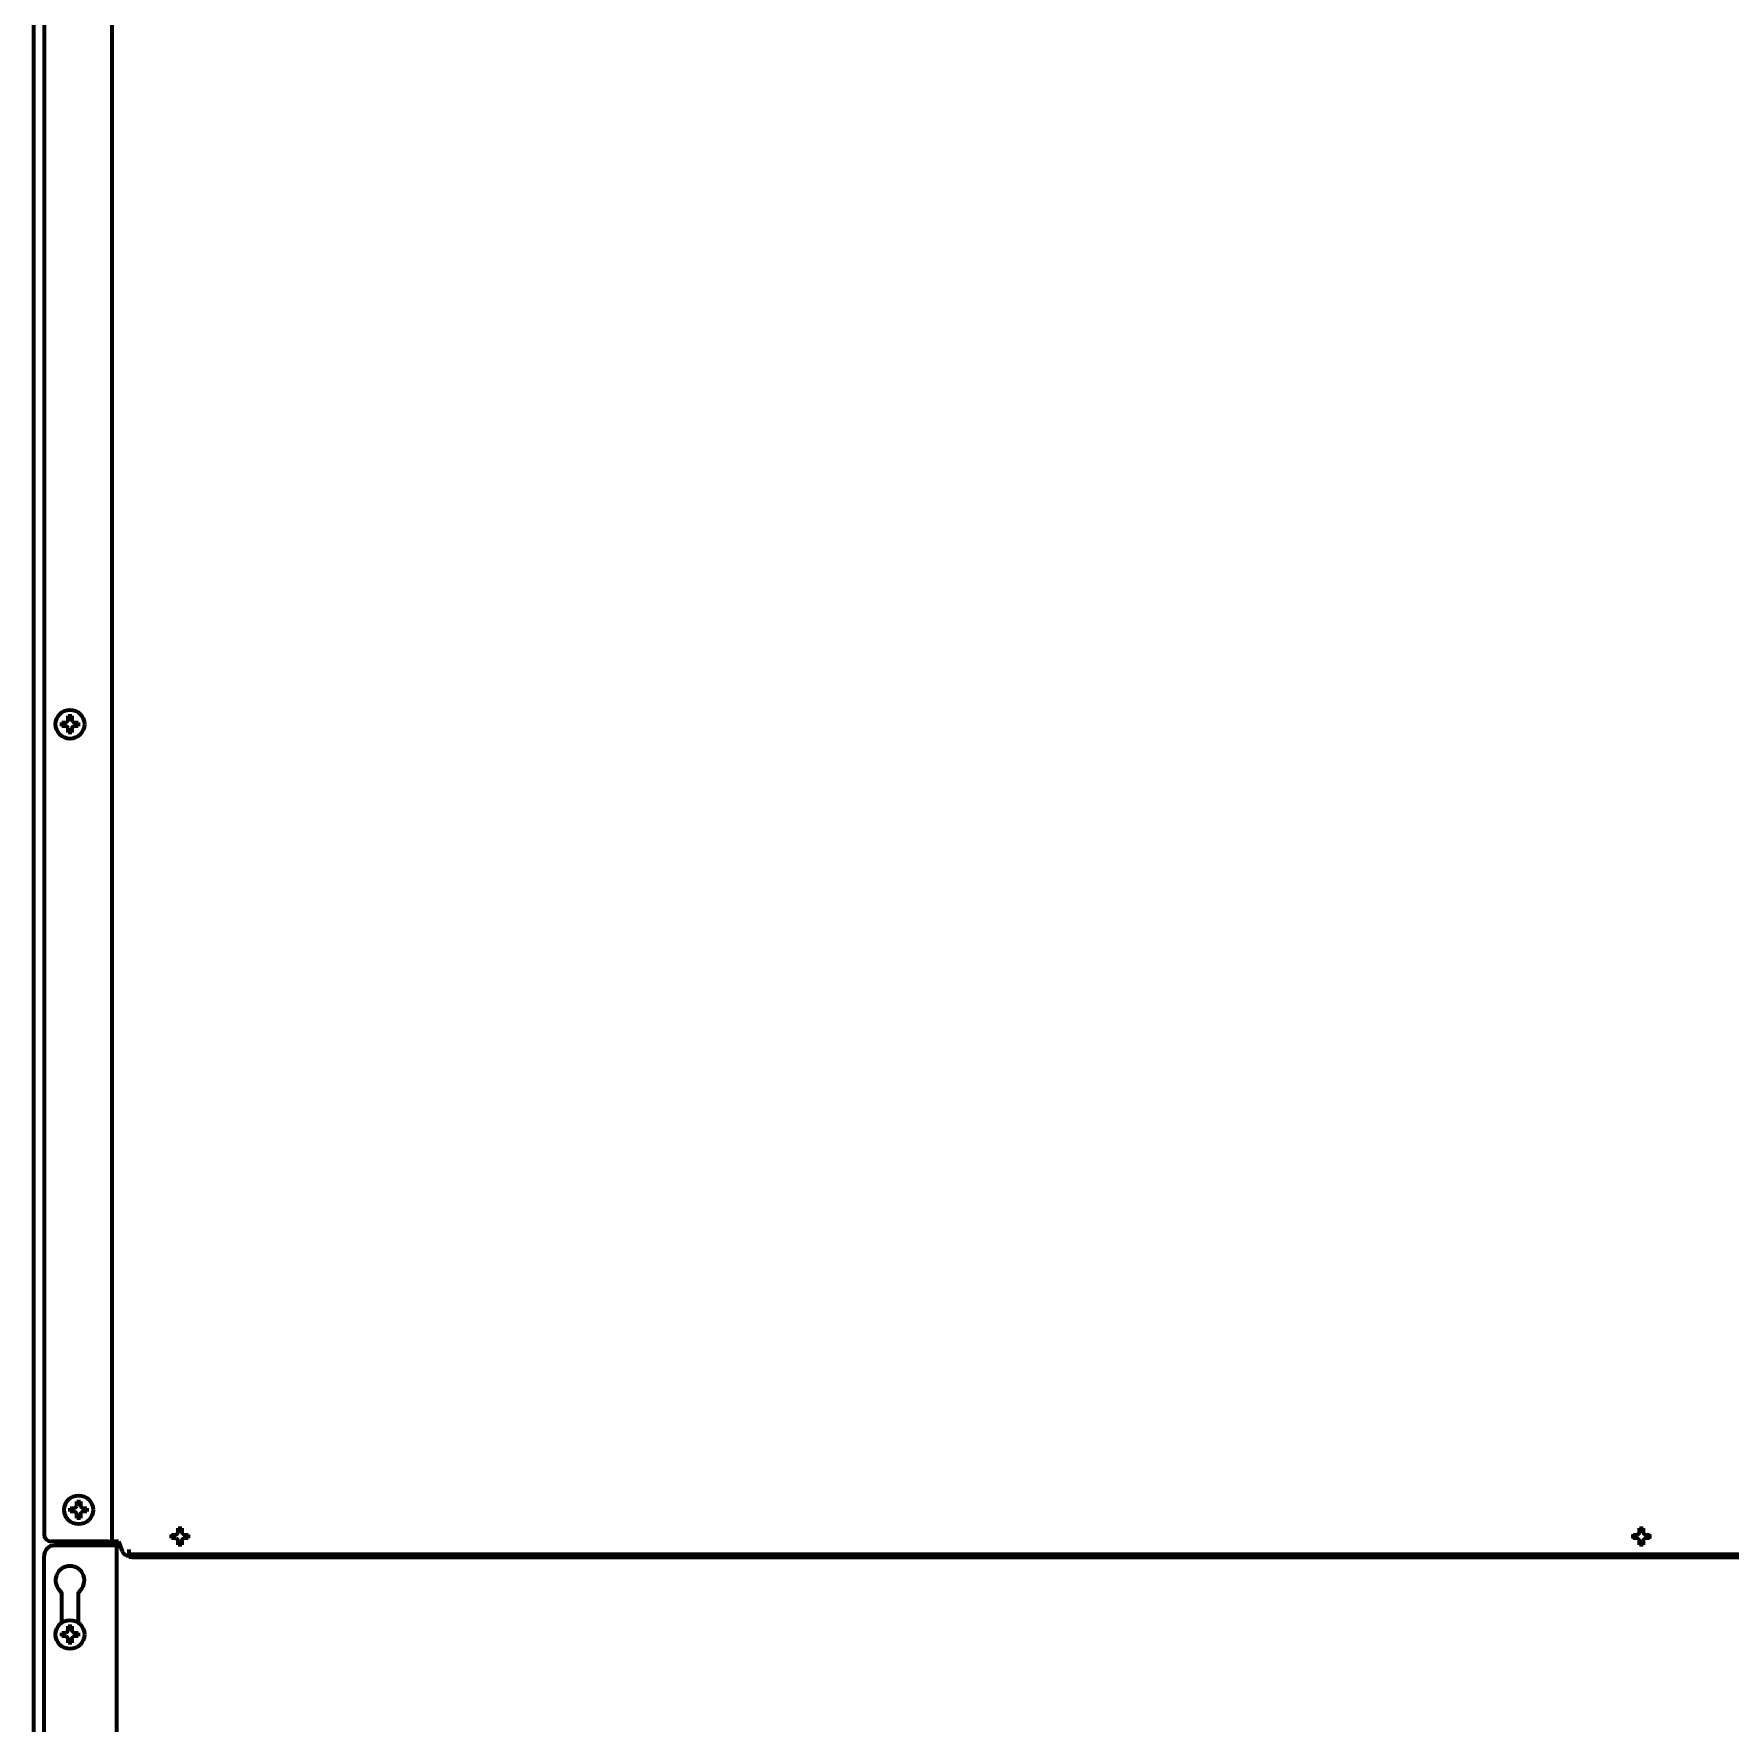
# Model space of a CAD drawing. Header units: inches. Extents: x 904 to 7172, y 213 to 5528.
# Drawn here: x 6243.6 to 6714.3, y 2326.9 to 2795.7 of the extents above; entities that cross this region are included whole.
import ezdxf

# ---------------------------------------------------------------- set-up
doc = ezdxf.new("R2010")
doc.units = ezdxf.units.IN

msp = doc.modelspace()

# ---------------------------------------------------------------- linework, layer by layer
at = {"linetype": 'Continuous', "lineweight": 70}
for p, q in [((6243.64, 2038.72), (6243.64, 3690.24)), ((6246.44, 3680.3), (6246.44, 2379.32)), ((6265.34, 2377.32), (6265.34, 3675.37)), ((6251.34, 2604.12), (6251.34, 2604.62)), ((6251.34, 2603.62), (6251.34, 2604.12)), ((6255.94, 2604.62), (6255.94, 2604.12)), ((6255.94, 2604.12), (6255.94, 2603.62)), ((6253.74, 2386.12), (6253.74, 2386.62)), ((6253.74, 2385.62), (6253.74, 2386.12)), ((6258.34, 2386.62), (6258.34, 2386.12)), ((6258.34, 2386.12), (6258.34, 2385.62)), ((6264.34, 2377.32), (6248.44, 2377.32)), ((6264.34, 2377.32), (6265.34, 2377.32)), ((6267.14, 2377.32), (6265.34, 2377.32)), ((6266.64, 2059.72), (6266.64, 2377.32)), ((6267.14, 2377.32), (6268.12, 2374.64)), ((6281.84, 2378.72), (6281.84, 2379.22)), ((6281.84, 2378.22), (6281.84, 2378.72)), ((6286.44, 2379.22), (6286.44, 2378.72)), ((6286.44, 2378.72), (6286.44, 2378.22)), ((6687.34, 2378.72), (6687.34, 2379.22)), ((6687.34, 2378.22), (6687.34, 2378.72)), ((6691.94, 2379.22), (6691.94, 2378.72)), ((6691.94, 2378.72), (6691.94, 2378.22)), ((6246.44, 2064.52), (6246.44, 2373.22)), ((6265.64, 2376.22), (6249.44, 2376.22)), ((6266.64, 2376.22), (6265.64, 2376.22)), ((6269.99, 2375.06), (6269.99, 2374.06)), ((6269.99, 2374.06), (6269.99, 2373.88)), ((6269.99, 2373.88), (6269.99, 2373.08)), ((6272.99, 2373.77), (7106.28, 2373.77)), ((6272.99, 2372.97), (7106.28, 2372.97)), ((6251.39, 2354.83), (6251.39, 2362.72)), ((6255.89, 2362.72), (6255.89, 2354.83)), ((6251.34, 2351.52), (6251.34, 2352.02)), ((6251.34, 2351.02), (6251.34, 2351.52)), ((6255.94, 2352.02), (6255.94, 2351.52)), ((6255.94, 2351.52), (6255.94, 2351.02))]:
    msp.add_line(p, q, dxfattribs=at)
for centre in [(6253.64, 2604.12), (6256.04, 2386.12), (6253.64, 2351.52)]:
    msp.add_circle(centre, 4, dxfattribs=at)
for centre, radius, start, end in [((6248.44, 2379.32), 2, 180, 270), ((6284.14, 2378.72), 2.25, 167.0062, 193.1231), ((6284.14, 2378.72), 2.25, 0, 13.0838), ((6284.14, 2378.72), 2.25, 347.1075, 0), ((6689.64, 2378.72), 2.25, 167.0062, 193.1231), ((6689.64, 2378.72), 2.25, 0, 13.0838), ((6689.64, 2378.72), 2.25, 347.1075, 0), ((6249.44, 2373.22), 3, 90, 180), ((6269.99, 2375.32), 2, 200, 270), ((6253.64, 2366.52), 4, 310.5416, 229.4584), ((6250.39, 2362.72), 1, 0, 49.4584), ((6256.89, 2362.72), 1, 130.5416, 180)]:
    msp.add_arc(centre, radius, start, end, dxfattribs=at)
for centre, major_axis, start_param, end_param in [((6272.99, 2373.88), (-3, 0), 0, 1.570796), ((6272.99, 2373.08), (3, 0), 3.141593, 4.712389)]:
    msp.add_ellipse(centre, major_axis=major_axis, ratio=0.034899, start_param=start_param, end_param=end_param, dxfattribs=at)
for points in [[(6251.34, 2604.62), (6251.54, 2604.62), (6251.75, 2604.62), (6252.08, 2604.62), (6252.19, 2604.62), (6252.41, 2604.62), (6252.52, 2604.62), (6252.64, 2604.62)], [(6253.14, 2601.82), (6253.14, 2602.02), (6253.14, 2602.23), (6253.14, 2602.56), (6253.14, 2602.67), (6253.14, 2602.89), (6253.14, 2603.01), (6253.14, 2603.12)], [(6254.14, 2606.42), (6254.14, 2606.22), (6254.14, 2606.01), (6254.14, 2605.68), (6254.14, 2605.57), (6254.14, 2605.35), (6254.14, 2605.24), (6254.14, 2605.12)], [(6255.94, 2603.62), (6255.74, 2603.62), (6255.53, 2603.62), (6255.2, 2603.62), (6255.09, 2603.62), (6254.87, 2603.62), (6254.75, 2603.62), (6254.64, 2603.62)], [(6253.74, 2386.62), (6253.94, 2386.62), (6254.15, 2386.62), (6254.48, 2386.62), (6254.59, 2386.62), (6254.81, 2386.62), (6254.92, 2386.62), (6255.04, 2386.62)], [(6256.54, 2388.42), (6256.54, 2388.22), (6256.54, 2388.01), (6256.54, 2387.68), (6256.54, 2387.57), (6256.54, 2387.35), (6256.54, 2387.24), (6256.54, 2387.12)], [(6255.54, 2383.82), (6255.54, 2384.02), (6255.54, 2384.23), (6255.54, 2384.56), (6255.54, 2384.67), (6255.54, 2384.89), (6255.54, 2385.01), (6255.54, 2385.12)], [(6258.34, 2385.62), (6258.14, 2385.62), (6257.93, 2385.62), (6257.6, 2385.62), (6257.49, 2385.62), (6257.27, 2385.62), (6257.15, 2385.62), (6257.04, 2385.62)], [(6281.84, 2379.22), (6282.04, 2379.22), (6282.25, 2379.22), (6282.58, 2379.22), (6282.69, 2379.22), (6282.91, 2379.22), (6283.02, 2379.22), (6283.14, 2379.22)], [(6283.64, 2376.42), (6283.64, 2376.62), (6283.64, 2376.83), (6283.64, 2377.16), (6283.64, 2377.27), (6283.64, 2377.49), (6283.64, 2377.61), (6283.64, 2377.72)], [(6284.64, 2381.02), (6284.64, 2380.82), (6284.64, 2380.61), (6284.64, 2380.28), (6284.64, 2380.17), (6284.64, 2379.95), (6284.64, 2379.84), (6284.64, 2379.72)], [(6286.44, 2378.22), (6286.24, 2378.22), (6286.03, 2378.22), (6285.7, 2378.22), (6285.59, 2378.22), (6285.37, 2378.22), (6285.25, 2378.22), (6285.14, 2378.22)], [(6687.34, 2379.22), (6687.54, 2379.22), (6687.75, 2379.22), (6688.08, 2379.22), (6688.19, 2379.22), (6688.41, 2379.22), (6688.52, 2379.22), (6688.64, 2379.22)], [(6689.14, 2376.42), (6689.14, 2376.62), (6689.14, 2376.83), (6689.14, 2377.16), (6689.14, 2377.27), (6689.14, 2377.49), (6689.14, 2377.61), (6689.14, 2377.72)], [(6690.14, 2381.02), (6690.14, 2380.82), (6690.14, 2380.61), (6690.14, 2380.28), (6690.14, 2380.17), (6690.14, 2379.95), (6690.14, 2379.84), (6690.14, 2379.72)], [(6691.94, 2378.22), (6691.74, 2378.22), (6691.53, 2378.22), (6691.2, 2378.22), (6691.09, 2378.22), (6690.87, 2378.22), (6690.75, 2378.22), (6690.64, 2378.22)], [(6254.14, 2353.82), (6254.14, 2353.62), (6254.14, 2353.41), (6254.14, 2353.08), (6254.14, 2352.97), (6254.14, 2352.75), (6254.14, 2352.64), (6254.14, 2352.52)], [(6251.34, 2352.02), (6251.54, 2352.02), (6251.75, 2352.02), (6252.08, 2352.02), (6252.19, 2352.02), (6252.41, 2352.02), (6252.52, 2352.02), (6252.64, 2352.02)], [(6253.14, 2349.22), (6253.14, 2349.42), (6253.14, 2349.63), (6253.14, 2349.96), (6253.14, 2350.07), (6253.14, 2350.29), (6253.14, 2350.41), (6253.14, 2350.52)], [(6255.94, 2351.02), (6255.74, 2351.02), (6255.53, 2351.02), (6255.2, 2351.02), (6255.09, 2351.02), (6254.87, 2351.02), (6254.75, 2351.02), (6254.64, 2351.02)]]:
    msp.add_open_spline(points, degree=3, knots=[0, 0, 0, 0, 0.5, 0.5, 0.75, 0.75, 1, 1, 1, 1], dxfattribs=at)
for points in [[(6252.64, 2603.62), (6252.58, 2603.62), (6252.48, 2603.62), (6252.31, 2603.62), (6252.16, 2603.62), (6252, 2603.62), (6251.85, 2603.62), (6251.69, 2603.62), (6251.53, 2603.62), (6251.4, 2603.62), (6251.34, 2603.62)], [(6252.64, 2604.62), (6252.66, 2604.65), (6252.71, 2604.69), (6252.78, 2604.76), (6252.85, 2604.84), (6252.92, 2604.91), (6253, 2604.98), (6253.07, 2605.05), (6253.11, 2605.1), (6253.14, 2605.12)], [(6253.14, 2603.12), (6253.11, 2603.15), (6253.06, 2603.2), (6252.99, 2603.27), (6252.92, 2603.34), (6252.85, 2603.41), (6252.78, 2603.48), (6252.71, 2603.55), (6252.66, 2603.6), (6252.64, 2603.62)], [(6253.14, 2605.12), (6253.14, 2605.18), (6253.14, 2605.28), (6253.14, 2605.45), (6253.14, 2605.6), (6253.14, 2605.76), (6253.14, 2605.91), (6253.14, 2606.07), (6253.14, 2606.23), (6253.14, 2606.36), (6253.14, 2606.42)], [(6253.14, 2606.42), (6253.31, 2606.42), (6253.64, 2606.42), (6253.97, 2606.42), (6254.14, 2606.42)], [(6254.14, 2605.12), (6254.16, 2605.1), (6254.22, 2605.04), (6254.29, 2604.97), (6254.36, 2604.9), (6254.43, 2604.83), (6254.5, 2604.76), (6254.57, 2604.69), (6254.62, 2604.64), (6254.64, 2604.62)], [(6254.64, 2603.62), (6254.61, 2603.6), (6254.57, 2603.55), (6254.5, 2603.48), (6254.42, 2603.41), (6254.35, 2603.34), (6254.28, 2603.26), (6254.21, 2603.19), (6254.16, 2603.15), (6254.14, 2603.12)], [(6254.14, 2603.12), (6254.14, 2603.07), (6254.14, 2602.96), (6254.14, 2602.8), (6254.14, 2602.64), (6254.14, 2602.48), (6254.14, 2602.33), (6254.14, 2602.18), (6254.14, 2602.01), (6254.14, 2601.89), (6254.14, 2601.82)], [(6254.64, 2604.62), (6254.69, 2604.62), (6254.8, 2604.62), (6254.96, 2604.62), (6255.12, 2604.62), (6255.28, 2604.62), (6255.43, 2604.62), (6255.59, 2604.62), (6255.75, 2604.62), (6255.87, 2604.62), (6255.94, 2604.62)], [(6254.14, 2601.82), (6253.97, 2601.82), (6253.64, 2601.82), (6253.31, 2601.82), (6253.14, 2601.82)], [(6255.04, 2386.62), (6255.06, 2386.65), (6255.11, 2386.69), (6255.18, 2386.76), (6255.25, 2386.84), (6255.32, 2386.91), (6255.4, 2386.98), (6255.47, 2387.05), (6255.51, 2387.1), (6255.54, 2387.12)], [(6255.54, 2387.12), (6255.54, 2387.18), (6255.54, 2387.28), (6255.54, 2387.45), (6255.54, 2387.6), (6255.54, 2387.76), (6255.54, 2387.91), (6255.54, 2388.07), (6255.54, 2388.23), (6255.54, 2388.36), (6255.54, 2388.42)], [(6255.54, 2388.42), (6255.71, 2388.42), (6256.04, 2388.42), (6256.37, 2388.42), (6256.54, 2388.42)], [(6256.54, 2387.12), (6256.56, 2387.1), (6256.62, 2387.04), (6256.69, 2386.97), (6256.76, 2386.9), (6256.83, 2386.83), (6256.9, 2386.76), (6256.97, 2386.69), (6257.02, 2386.64), (6257.04, 2386.62)], [(6257.04, 2386.62), (6257.09, 2386.62), (6257.2, 2386.62), (6257.36, 2386.62), (6257.52, 2386.62), (6257.68, 2386.62), (6257.83, 2386.62), (6257.99, 2386.62), (6258.15, 2386.62), (6258.27, 2386.62), (6258.34, 2386.62)], [(6255.04, 2385.62), (6254.98, 2385.62), (6254.88, 2385.62), (6254.71, 2385.62), (6254.56, 2385.62), (6254.4, 2385.62), (6254.25, 2385.62), (6254.09, 2385.62), (6253.93, 2385.62), (6253.8, 2385.62), (6253.74, 2385.62)], [(6255.54, 2385.12), (6255.51, 2385.15), (6255.46, 2385.2), (6255.39, 2385.27), (6255.32, 2385.34), (6255.25, 2385.41), (6255.18, 2385.48), (6255.11, 2385.55), (6255.06, 2385.6), (6255.04, 2385.62)], [(6256.54, 2383.82), (6256.37, 2383.82), (6256.04, 2383.82), (6255.71, 2383.82), (6255.54, 2383.82)], [(6257.04, 2385.62), (6257.01, 2385.6), (6256.97, 2385.55), (6256.9, 2385.48), (6256.82, 2385.41), (6256.75, 2385.34), (6256.68, 2385.26), (6256.61, 2385.19), (6256.56, 2385.15), (6256.54, 2385.12)], [(6256.54, 2385.12), (6256.54, 2385.07), (6256.54, 2384.96), (6256.54, 2384.8), (6256.54, 2384.64), (6256.54, 2384.48), (6256.54, 2384.33), (6256.54, 2384.18), (6256.54, 2384.01), (6256.54, 2383.89), (6256.54, 2383.82)], [(6283.14, 2378.22), (6283.08, 2378.22), (6282.98, 2378.22), (6282.81, 2378.22), (6282.66, 2378.22), (6282.5, 2378.22), (6282.35, 2378.22), (6282.19, 2378.22), (6282.03, 2378.22), (6281.9, 2378.22), (6281.84, 2378.22)], [(6283.14, 2379.22), (6283.16, 2379.25), (6283.21, 2379.29), (6283.28, 2379.36), (6283.35, 2379.44), (6283.42, 2379.51), (6283.5, 2379.58), (6283.57, 2379.65), (6283.61, 2379.7), (6283.64, 2379.72)], [(6283.64, 2377.72), (6283.61, 2377.75), (6283.56, 2377.8), (6283.49, 2377.87), (6283.42, 2377.94), (6283.35, 2378.01), (6283.28, 2378.08), (6283.21, 2378.15), (6283.16, 2378.2), (6283.14, 2378.22)], [(6283.64, 2379.72), (6283.64, 2379.78), (6283.64, 2379.88), (6283.64, 2380.05), (6283.64, 2380.2), (6283.64, 2380.36), (6283.64, 2380.51), (6283.64, 2380.67), (6283.64, 2380.83), (6283.64, 2380.96), (6283.64, 2381.02)], [(6283.64, 2381.02), (6283.81, 2381.02), (6284.14, 2381.02), (6284.47, 2381.02), (6284.64, 2381.02)], [(6284.64, 2379.72), (6284.66, 2379.7), (6284.72, 2379.64), (6284.79, 2379.57), (6284.86, 2379.5), (6284.93, 2379.43), (6285, 2379.36), (6285.07, 2379.29), (6285.12, 2379.24), (6285.14, 2379.22)], [(6285.14, 2378.22), (6285.11, 2378.2), (6285.07, 2378.15), (6285, 2378.08), (6284.92, 2378.01), (6284.85, 2377.94), (6284.78, 2377.86), (6284.71, 2377.79), (6284.66, 2377.75), (6284.64, 2377.72)], [(6284.64, 2377.72), (6284.64, 2377.67), (6284.64, 2377.56), (6284.64, 2377.4), (6284.64, 2377.24), (6284.64, 2377.08), (6284.64, 2376.93), (6284.64, 2376.78), (6284.64, 2376.61), (6284.64, 2376.49), (6284.64, 2376.42)], [(6285.14, 2379.22), (6285.19, 2379.22), (6285.3, 2379.22), (6285.46, 2379.22), (6285.62, 2379.22), (6285.78, 2379.22), (6285.93, 2379.22), (6286.09, 2379.22), (6286.25, 2379.22), (6286.37, 2379.22), (6286.44, 2379.22)], [(6688.64, 2378.22), (6688.58, 2378.22), (6688.48, 2378.22), (6688.31, 2378.22), (6688.16, 2378.22), (6688, 2378.22), (6687.85, 2378.22), (6687.69, 2378.22), (6687.53, 2378.22), (6687.4, 2378.22), (6687.34, 2378.22)], [(6688.64, 2379.22), (6688.66, 2379.25), (6688.71, 2379.29), (6688.78, 2379.36), (6688.85, 2379.44), (6688.92, 2379.51), (6689, 2379.58), (6689.07, 2379.65), (6689.11, 2379.7), (6689.14, 2379.72)], [(6689.14, 2377.72), (6689.11, 2377.75), (6689.06, 2377.8), (6688.99, 2377.87), (6688.92, 2377.94), (6688.85, 2378.01), (6688.78, 2378.08), (6688.71, 2378.15), (6688.66, 2378.2), (6688.64, 2378.22)], [(6689.14, 2379.72), (6689.14, 2379.78), (6689.14, 2379.88), (6689.14, 2380.05), (6689.14, 2380.2), (6689.14, 2380.36), (6689.14, 2380.51), (6689.14, 2380.67), (6689.14, 2380.83), (6689.14, 2380.96), (6689.14, 2381.02)], [(6689.14, 2381.02), (6689.31, 2381.02), (6689.64, 2381.02), (6689.97, 2381.02), (6690.14, 2381.02)], [(6690.14, 2379.72), (6690.16, 2379.7), (6690.22, 2379.64), (6690.29, 2379.57), (6690.36, 2379.5), (6690.43, 2379.43), (6690.5, 2379.36), (6690.57, 2379.29), (6690.62, 2379.24), (6690.64, 2379.22)], [(6690.64, 2378.22), (6690.61, 2378.2), (6690.57, 2378.15), (6690.5, 2378.08), (6690.42, 2378.01), (6690.35, 2377.94), (6690.28, 2377.86), (6690.21, 2377.79), (6690.16, 2377.75), (6690.14, 2377.72)], [(6690.14, 2377.72), (6690.14, 2377.67), (6690.14, 2377.56), (6690.14, 2377.4), (6690.14, 2377.24), (6690.14, 2377.08), (6690.14, 2376.93), (6690.14, 2376.78), (6690.14, 2376.61), (6690.14, 2376.49), (6690.14, 2376.42)], [(6690.64, 2379.22), (6690.69, 2379.22), (6690.8, 2379.22), (6690.96, 2379.22), (6691.12, 2379.22), (6691.28, 2379.22), (6691.43, 2379.22), (6691.59, 2379.22), (6691.75, 2379.22), (6691.87, 2379.22), (6691.94, 2379.22)], [(6284.64, 2376.42), (6284.47, 2376.42), (6284.14, 2376.42), (6283.81, 2376.42), (6283.64, 2376.42)], [(6690.14, 2376.42), (6689.97, 2376.42), (6689.64, 2376.42), (6689.31, 2376.42), (6689.14, 2376.42)], [(6253.14, 2352.52), (6253.14, 2352.58), (6253.14, 2352.68), (6253.14, 2352.85), (6253.14, 2353), (6253.14, 2353.16), (6253.14, 2353.31), (6253.14, 2353.47), (6253.14, 2353.63), (6253.14, 2353.76), (6253.14, 2353.82)], [(6253.14, 2353.82), (6253.31, 2353.82), (6253.64, 2353.82), (6253.97, 2353.82), (6254.14, 2353.82)], [(6252.64, 2351.02), (6252.58, 2351.02), (6252.48, 2351.02), (6252.31, 2351.02), (6252.16, 2351.02), (6252, 2351.02), (6251.85, 2351.02), (6251.69, 2351.02), (6251.53, 2351.02), (6251.4, 2351.02), (6251.34, 2351.02)], [(6252.64, 2352.02), (6252.66, 2352.05), (6252.71, 2352.09), (6252.78, 2352.16), (6252.85, 2352.24), (6252.92, 2352.31), (6253, 2352.38), (6253.07, 2352.45), (6253.11, 2352.5), (6253.14, 2352.52)], [(6253.14, 2350.52), (6253.11, 2350.55), (6253.06, 2350.6), (6252.99, 2350.67), (6252.92, 2350.74), (6252.85, 2350.81), (6252.78, 2350.88), (6252.71, 2350.95), (6252.66, 2351), (6252.64, 2351.02)], [(6254.14, 2349.22), (6253.97, 2349.22), (6253.64, 2349.22), (6253.31, 2349.22), (6253.14, 2349.22)], [(6254.14, 2352.52), (6254.16, 2352.5), (6254.22, 2352.44), (6254.29, 2352.37), (6254.36, 2352.3), (6254.43, 2352.23), (6254.5, 2352.16), (6254.57, 2352.09), (6254.62, 2352.04), (6254.64, 2352.02)], [(6254.64, 2351.02), (6254.61, 2351), (6254.57, 2350.95), (6254.5, 2350.88), (6254.42, 2350.81), (6254.35, 2350.74), (6254.28, 2350.66), (6254.21, 2350.59), (6254.16, 2350.55), (6254.14, 2350.52)], [(6254.14, 2350.52), (6254.14, 2350.47), (6254.14, 2350.36), (6254.14, 2350.2), (6254.14, 2350.04), (6254.14, 2349.88), (6254.14, 2349.73), (6254.14, 2349.58), (6254.14, 2349.41), (6254.14, 2349.29), (6254.14, 2349.22)], [(6254.64, 2352.02), (6254.69, 2352.02), (6254.8, 2352.02), (6254.96, 2352.02), (6255.12, 2352.02), (6255.28, 2352.02), (6255.43, 2352.02), (6255.59, 2352.02), (6255.75, 2352.02), (6255.87, 2352.02), (6255.94, 2352.02)]]:
    msp.add_open_spline(points, degree=3, dxfattribs=at)

doc.saveas('drawing.dxf')
